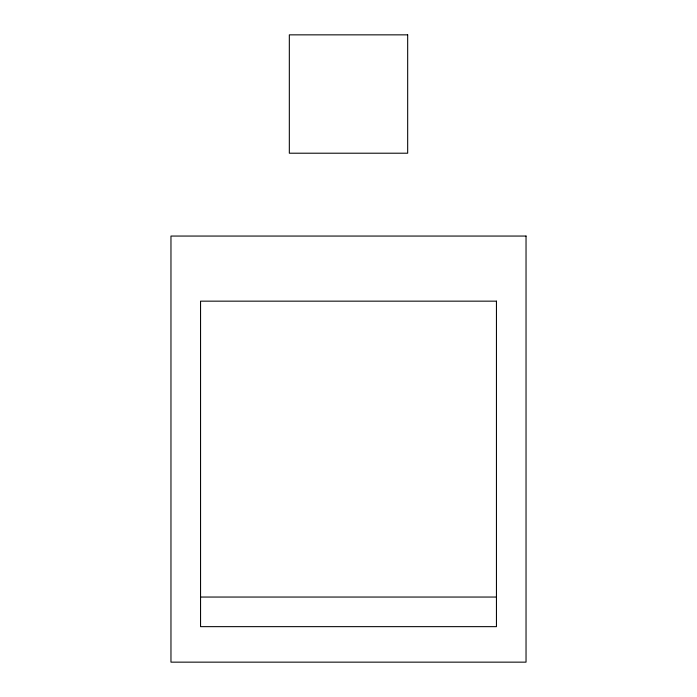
<?xml version="1.0" encoding="UTF-8"?>
<svg xmlns="http://www.w3.org/2000/svg" width="697" height="697" viewBox="0 0 697 697"><rect width="100%" height="100%" fill="white"/><g stroke="black" fill="none" stroke-linecap="round" stroke-linejoin="round"><path stroke-width="1.05" d="M200.553 597.05L496.447 597.05M407.675 34.85L289.325 34.85L289.325 153.209L407.675 153.209L407.675 34.85M526.035 236.056L170.965 236.056L170.965 662.15L526.035 662.15L526.035 236.056M496.447 301.156L200.553 301.156L200.553 626.647L496.447 626.647L496.447 301.156"/></g></svg>
